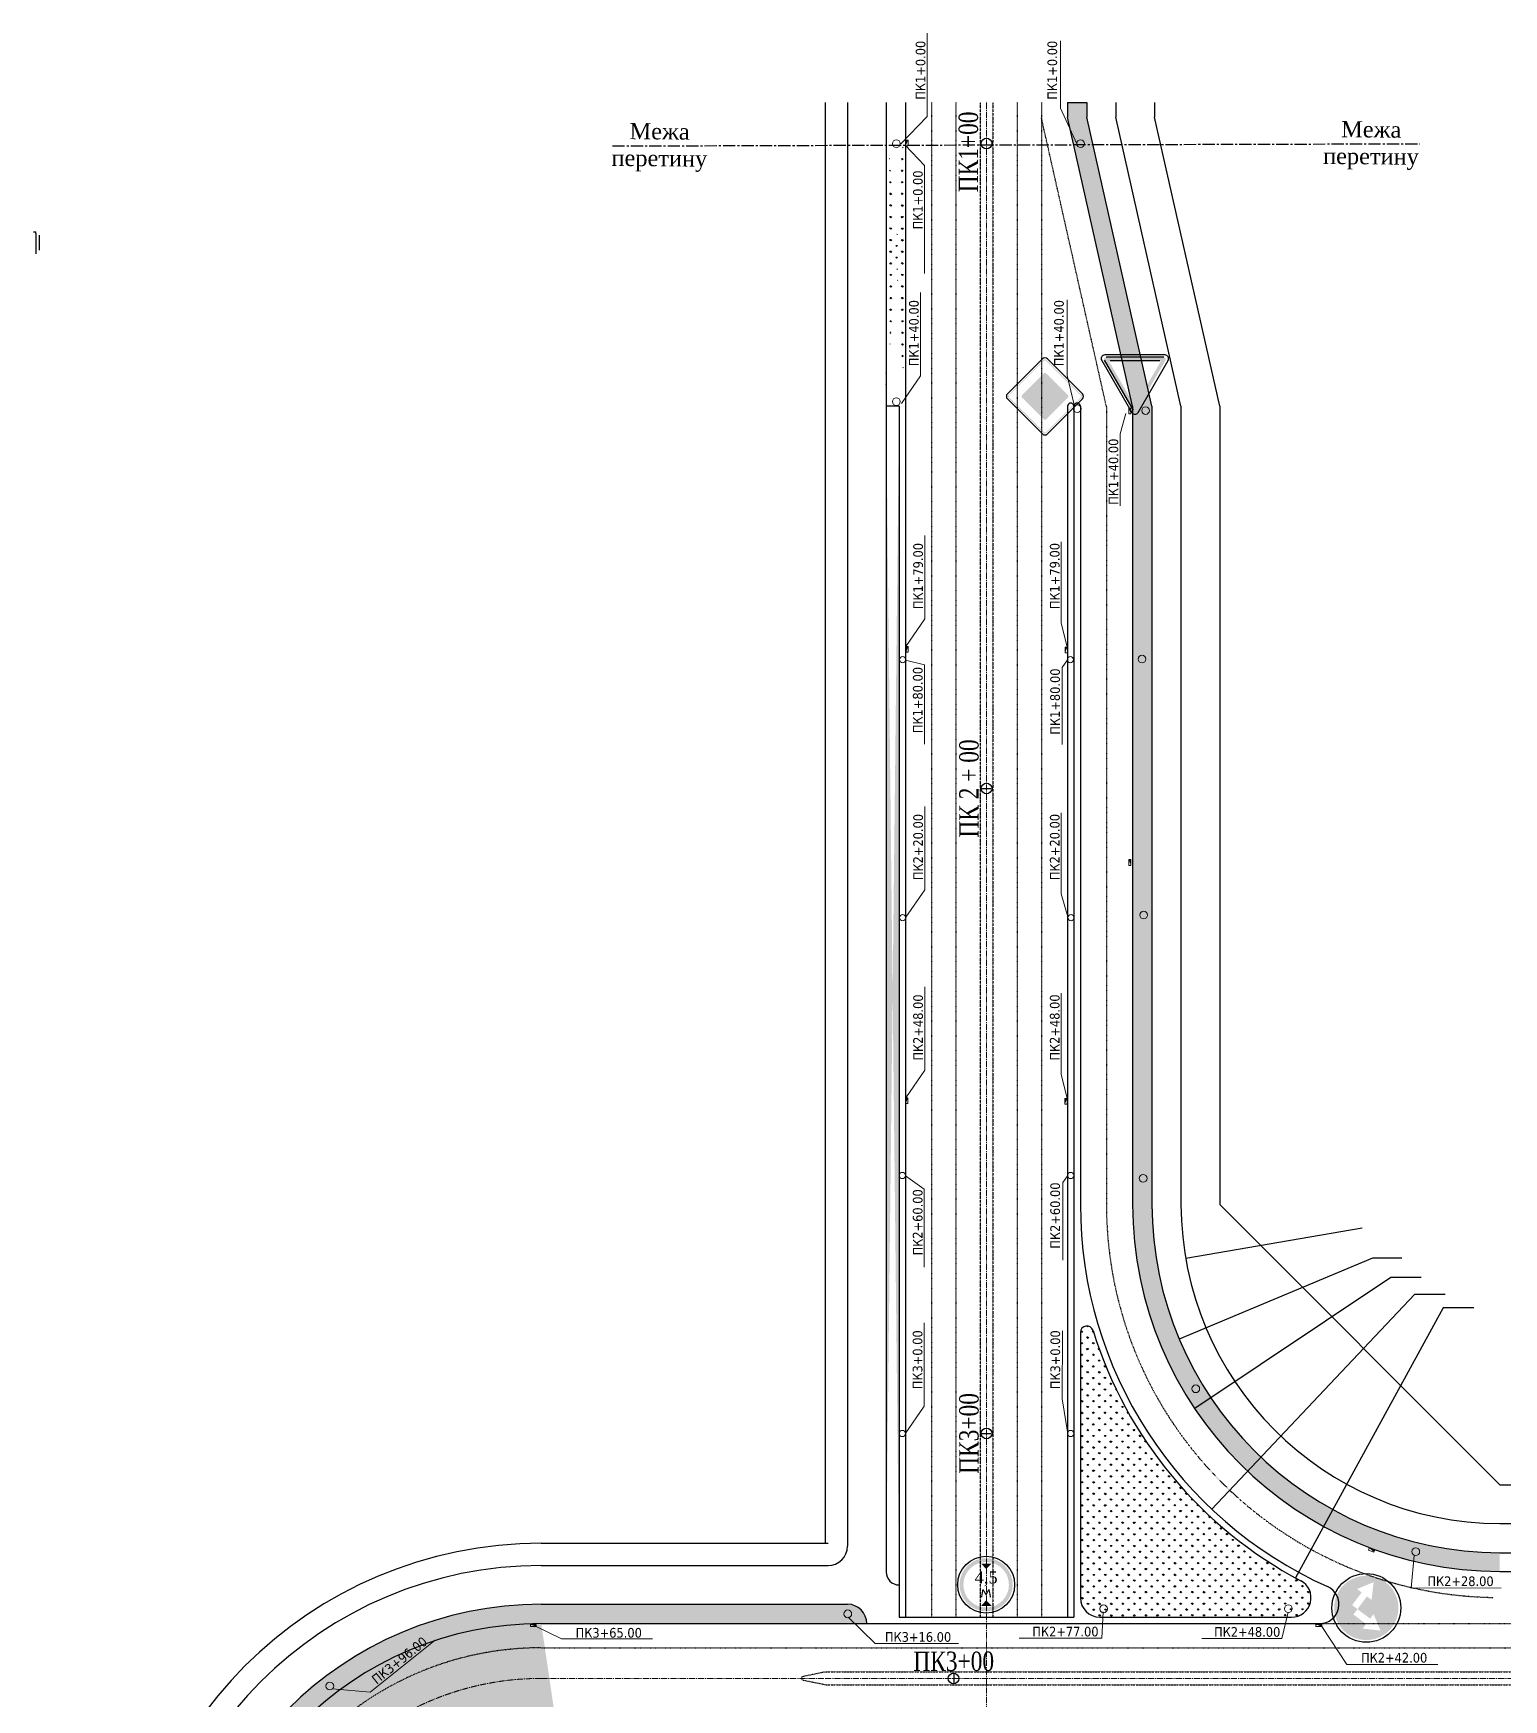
# Model space of a CAD drawing. Header units: millimetres. Extents: x -492806 to 8131902, y -181351 to 2373952.
# Drawn here: x 2088610 to 2316467, y 319210 to 577585 of the extents above; entities that cross this region are included whole.
import ezdxf

# ---------------------------------------------------------------- set-up
doc = ezdxf.new("R2010")
doc.units = ezdxf.units.MM
doc.header["$LTSCALE"] = 50
doc.linetypes.add('ACAD_ISO03W100', pattern=[30, 12, -18])
doc.linetypes.add('CENTER2', pattern=[28.575, 19.05, -3.175, 3.175, -3.175])
for name, color, linetype, lineweight in [('1 Відмітки', 7, 'Continuous', 25), ('2 Позначення', 80, 'Continuous', 20), ('вертикалка', 200, 'Continuous', 9), ('Оси магистралей', 1, 'CENTER2', 9), ('поздовжній профіль', 250, 'Continuous', 15), ('Червоні лінії', 1, 'Continuous', 30)]:
    doc.layers.add(name, color=color, linetype=linetype, lineweight=lineweight)
for name, color, linetype in [('1-3 2-х уровн развязка-C-ROAD-TEXT', 1, 'Continuous'), ('2-4 2-х уровн разв-C-ROAD-TEXT', 1, 'Continuous'), ('Абсолютные высоты', 50, 'Continuous'), ('край проїзжої частини і тротуарів', 150, 'Continuous'), ('Отмостка', 7, 'Continuous'), ('Полоси руху', 2, 'ACAD_ISO03W100')]:
    doc.layers.add(name, color=color, linetype=linetype)
doc.styles.add('natasha', font='times.ttf', dxfattribs={"height": 2.5})
doc.styles.get("Standard").update_dxf_attribs({"font": 'tahoma.ttf'})
doc.styles.add('СПДС_BOLD', font='times.ttf', dxfattribs={"width": 0.8})
doc.dimstyles.get("Standard").update_dxf_attribs({"dimtxt": 0.18, "dimasz": 0.18, "dimexe": 0.18, "dimexo": 0.0625, "dimgap": 0.09, "dimtad": 0, "dimtih": 1, "dimtoh": 1, "dimdec": 4, "dimzin": 0, "dimdsep": 46, "dimtxsty": 'Standard', "dimcen": 0.09, "dimadec": 0, "dimazin": 0, "dimtfac": 1, "dimtdec": 4, "dimtofl": 0, "dimtmove": 0, "dimatfit": 3, "dimfxl": 1, "dimtolj": 1, "dimtzin": 0, "dimarcsym": 0})
pattern_1 = [(90.1, (1821255.8, 1736822.7), (-899.5916, 896.4569), [238.125, -1557.9262]), (45.1, (1821255.8, 1736822.7), (-899.5916, 896.4569), [238.125, -1031.875]), (135.1, (1821255.8, 1736822.7), (-896.4569, -899.5916), [238.125, -1031.875])]

# ---------------------------------------------------------------- blocks, each defined once
blk = doc.blocks.new('AeccTickLine')
blk.add_line((0, -0.5), (0, 0.5))
blk = doc.blocks.new('*D308')
at = {"layer": 'Defpoints', "color": 0, "transparency": 16777216}
for p in [(2315873, 396003), (2271230, 348759)]:
    blk.add_point(p, dxfattribs=at)
at = {"layer": 'Абсолютные высоты', "color": 0, "lineweight": -2, "transparency": 16777216}
for p, q in [((2302652, 382011), (2271230, 348760)), ((2307402, 382011), (2302652, 382011))]:
    blk.add_line(p, q, dxfattribs=at)
at = {"layer": 'Абсолютные высоты', "color": 0, "transparency": 16777216}
blk.add_solid([(2271230, 348760), (2271231, 348759), (2271230, 348759)], dxfattribs=at)
at = {"layer": 'Абсолютные высоты', "color": 0, "transparency": 16777216, "insert": (2307404, 382011), "char_height": 1, "attachment_point": 5}
blk.add_mtext('\\A1;R65000', dxfattribs=at)
blk = doc.blocks.new('*D309')
at = {"layer": 'Defpoints', "color": 0, "transparency": 16777216}
for p in [(2315864, 396003), (2284227, 338079)]:
    blk.add_point(p, dxfattribs=at)
at = {"layer": 'Абсолютные высоты', "color": 0, "lineweight": -2, "transparency": 16777216}
for p, q in [((2307110, 379975), (2284228, 338080)), ((2311860, 379975), (2307110, 379975))]:
    blk.add_line(p, q, dxfattribs=at)
at = {"layer": 'Абсолютные высоты', "color": 0, "transparency": 16777216}
blk.add_solid([(2284228, 338080), (2284228, 338080), (2284227, 338079)], dxfattribs=at)
at = {"layer": 'Абсолютные высоты', "color": 0, "transparency": 16777216, "insert": (2311862, 379975), "char_height": 1, "attachment_point": 5}
blk.add_mtext('\\A1;R66000', dxfattribs=at)
blk = doc.blocks.new('*D310')
at = {"layer": 'Defpoints', "color": 0, "transparency": 16777216}
for p in [(2315864, 396003), (2268582, 364347)]:
    blk.add_point(p, dxfattribs=at)
at = {"layer": 'Абсолютные высоты', "color": 0, "lineweight": -2, "transparency": 16777216}
for p, q in [((2298958, 384684), (2268583, 364348)), ((2303708, 384684), (2298958, 384684))]:
    blk.add_line(p, q, dxfattribs=at)
at = {"layer": 'Абсолютные высоты', "color": 0, "transparency": 16777216}
blk.add_solid([(2268583, 364348), (2268583, 364348), (2268582, 364347)], dxfattribs=at)
at = {"layer": 'Абсолютные высоты', "color": 0, "transparency": 16777216, "insert": (2303710, 384684), "char_height": 1, "attachment_point": 5}
blk.add_mtext('\\A1;R56900', dxfattribs=at)
blk = doc.blocks.new('4-2-3')
h = blk.add_hatch(color=5)
h.paths.add_polyline_path([(3.55, 3.27), (3.45, 3.27, 0.409993), (0.23, 0, 1), (6.77, 0, 0.409993)])
h.paths.add_polyline_path([(1.47, 0.66), (1.88, 0.25), (3.02, 1.39), (3.5, 0.91), (3.98, 1.39), (5.12, 0.25), (5.53, 0.66), (6, -1.11), (4.23, -0.64), (4.64, -0.23), (3.5, 0.91), (2.36, -0.23), (2.77, -0.64), (1.01, -1.11)], flags=16)
at = {"color": 5}
blk.add_circle((3.5, 0), 3.5, dxfattribs=at)
blk = doc.blocks.new('2-4')
h = blk.add_hatch(color=1)
edge = h.paths.add_edge_path(flags=16)
edge.add_line((-3.24, 6.63), (-0.09, 1.18))
edge.add_arc((0, 1.23), 0.1, 210, 330)
edge.add_line((0.09, 1.18), (3.24, 6.63))
edge.add_arc((3.15, 6.68), 0.1, 330, 450)
edge.add_line((3.15, 6.78), (-3.15, 6.78))
edge.add_arc((-3.15, 6.68), 0.1, 450, 570)
edge = h.paths.add_edge_path()
edge.add_arc((0, 0.64), 0.25, 210, 330)
edge.add_line((0.22, 0.51), (3.88, 6.85))
edge.add_arc((3.66, 6.98), 0.25, 330, 450)
edge.add_line((3.66, 7.23), (-3.66, 7.23))
edge.add_arc((-3.66, 6.98), 0.25, 450, 570)
edge.add_line((-3.88, 6.85), (-0.22, 0.51))
at = {"color": 1}
for p, q in [((-4.21, 6.84), (-0.4, 0.23)), ((-3.88, 6.85), (-0.22, 0.51)), ((3.81, 7.53), (-3.81, 7.53)), ((-3.24, 6.63), (-0.09, 1.18)), ((0.22, 0.51), (3.88, 6.85)), ((0.4, 0.23), (4.21, 6.84))]:
    blk.add_line(p, q, dxfattribs=at)
for centre, start, end in [((-3.81, 7.07), 90, 210), ((3.81, 7.07), 330, 90), ((0, 0.46), 210, 330)]:
    blk.add_arc(centre, 0.461, start, end, dxfattribs=at)
blk = doc.blocks.new('sdfahgas')
h = blk.add_hatch(color=7)
edge = h.paths.add_edge_path(flags=16)
edge.add_line((6.61, 6.61), (0.16, 13.06))
edge.add_arc((0, 12.9), 0.223, 45, 135)
edge.add_line((-0.16, 13.06), (-6.61, 6.61))
edge.add_arc((-6.45, 6.45), 0.223, 135, 225)
edge.add_line((-6.61, 6.29), (-0.16, -0.16))
edge.add_arc((0, 0), 0.223, 225, 315)
edge.add_line((0.16, -0.16), (6.61, 6.29))
edge.add_arc((6.45, 6.45), 0.223, -45, 45)
edge = h.paths.add_edge_path()
edge.add_line((-0.28, 13.18), (-6.73, 6.73))
edge.add_arc((-6.45, 6.45), 0.393, 135, 225)
edge.add_line((-6.73, 6.17), (-0.28, -0.28))
edge.add_arc((0, 0), 0.393, 225, 315)
edge.add_line((0.28, -0.28), (6.73, 6.17))
edge.add_arc((6.45, 6.45), 0.393, -45, 45)
edge.add_line((6.73, 6.73), (0.28, 13.18))
edge.add_arc((0, 12.9), 0.393, 45, 135)
h = blk.add_hatch(color=7)
edge = h.paths.add_edge_path(flags=16)
edge.add_line((-0.15, 10.54), (-4.09, 6.6))
edge.add_arc((-3.94, 6.45), 0.217, 135, 225)
edge.add_line((-4.09, 6.3), (-0.15, 2.36))
edge.add_arc((0, 2.51), 0.217, 225, 315)
edge.add_line((0.15, 2.36), (4.09, 6.3))
edge.add_arc((3.94, 6.45), 0.217, -45, 45)
edge.add_line((4.09, 6.6), (0.15, 10.54))
edge.add_arc((0, 10.39), 0.217, 45, 135)
edge = h.paths.add_edge_path()
edge.add_arc((-3.94, 6.45), 0.375, 135, 225)
edge.add_line((-4.2, 6.19), (-0.27, 2.25))
edge.add_arc((0, 2.51), 0.375, 225, 315)
edge.add_line((0.27, 2.25), (4.2, 6.19))
edge.add_arc((3.94, 6.45), 0.375, -45, 45)
edge.add_line((4.2, 6.72), (0.27, 10.65))
edge.add_arc((0, 10.39), 0.375, 45, 135)
edge.add_line((-0.26, 10.65), (-4.2, 6.72))
blk.add_hatch(color=2).paths.add_polyline_path([(-4.11, 6.68), (-0.19, 10.6), (-0.04, 10.64), (0.11, 10.6), (0.19, 10.52), (4.07, 6.63), (4.14, 6.49), (4.12, 6.35), (4.05, 6.25), (0.13, 2.33), (0.04, 2.27), (-0.09, 2.27), (-0.2, 2.36), (-4.15, 6.31), (-4.19, 6.43), (-4.17, 6.57)])
at = {"color": 7}
for p, q in [((-0.48, 13.38), (-6.93, 6.93)), ((6.93, 6.93), (0.48, 13.38)), ((-6.93, 5.97), (-0.48, -0.48)), ((0.48, -0.48), (6.93, 5.97))]:
    blk.add_line(p, q, dxfattribs=at)
for centre, start, end in [((0, 12.9), 45, 135), ((-6.45, 6.45), 135, 225), ((6.45, 6.45), 315, 45), ((0, 0), 225, 315)]:
    blk.add_arc(centre, 0.675, start, end, dxfattribs=at)
blk = doc.blocks.new('столб')
at = {"layer": 'поздовжній профіль', "color": 160}
for points in [[(-500, 0, 0, 0, 0), (-1000, 0, 350, 0, 0), (-1700, 0, 0, 0, 0)], [(500, 0, 0, 0, 0), (1000, 0, 350, 0, 0), (1700, 0, 0, 0, 0)]]:
    blk.add_lwpolyline(points, format="xyseb", dxfattribs=at)
blk.add_circle((0, 0), 500, dxfattribs=at)
blk = doc.blocks.new('3-13')
h = blk.add_hatch(color=1)
edge = h.paths.add_edge_path(flags=16)
edge.add_arc((3.5, 0), 2.8, 0, 360)
edge = h.paths.add_edge_path()
edge.add_arc((3.5, 0), 3.27, 0, 360)
blk.add_hatch(color=7).paths.add_polyline_path([(3.13, -0.77), (3.49, -1.37), (3.83, -0.77), (3.95, -1.54), (4.11, -1.54), (3.92, -0.57), (3.77, -0.57), (3.48, -1.07), (3.18, -0.57), (3.02, -0.57), (2.86, -1.54), (3.02, -1.54)])
at = {"color": 1}
blk.add_circle((3.5, 0), 3.5, dxfattribs=at)
at = {"color": 7}
for points in [[(2.89, 2.6), (4.17, 2.6), (3.5, 1.92)], [(2.89, -2.6), (4.17, -2.6), (3.5, -1.92)]]:
    blk.add_solid(points, dxfattribs=at)
at = {"insert": (2.08, 1.65), "char_height": 1.5, "attachment_point": 1, "style": 'natasha'}
blk.add_mtext_dynamic_manual_height_columns('4,5', width=3.0467, gutter_width=12.5, heights=[0], dxfattribs=at)
blk = doc.blocks.new('*D320')
at = {"layer": 'Defpoints', "color": 0, "ltscale": 0.001, "transparency": 16777216}
for p in [(2316042, 396076), (2266204, 375085)]:
    blk.add_point(p, dxfattribs=at)
at = {"layer": 'Абсолютные высоты', "color": 0, "lineweight": -2, "ltscale": 0.001, "transparency": 16777216}
for p, q in [((2296129, 387689), (2266205, 375086)), ((2300665, 387689), (2296129, 387689))]:
    blk.add_line(p, q, dxfattribs=at)
at = {"layer": 'Абсолютные высоты', "color": 0, "ltscale": 0.001, "transparency": 16777216}
blk.add_solid([(2266205, 375086), (2266205, 375085), (2266204, 375085)], dxfattribs=at)
at = {"layer": 'Абсолютные высоты', "color": 0, "ltscale": 0.001, "transparency": 16777216, "insert": (2300668, 387689), "char_height": 1, "attachment_point": 5}
blk.add_mtext('\\A1;R54078', dxfattribs=at)
blk = doc.blocks.new('*D321')
at = {"layer": 'Defpoints', "color": 0, "ltscale": 0.001, "transparency": 16777216}
for p in [(2316035, 396073), (2267192, 387607)]:
    blk.add_point(p, dxfattribs=at)
at = {"layer": 'Абсолютные высоты', "color": 0, "lineweight": -2, "ltscale": 0.001, "transparency": 16777216}
blk.add_line((2294523, 392345), (2267193, 387608), dxfattribs=at)
at = {"layer": 'Абсолютные высоты', "color": 0, "ltscale": 0.001, "transparency": 16777216}
blk.add_solid([(2267193, 387608), (2267193, 387607), (2267192, 387607)], dxfattribs=at)
at = {"layer": 'Абсолютные высоты', "color": 0, "ltscale": 0.001, "transparency": 16777216, "insert": (2294525, 392345), "char_height": 1, "attachment_point": 5}
blk.add_mtext('\\A1;R49571', dxfattribs=at)

msp = doc.modelspace()

# ---------------------------------------------------------------- hatches: boundary and pattern name
at = {"layer": 'Абсолютные высоты', "ltscale": 0.001}
h = msp.add_hatch(dxfattribs=at)
h.set_pattern_fill('GRASS', color=256, scale=50, angle=0.1)
h.set_pattern_definition([(90.1, (1821255.8, 1919586.3), (-899.5916, 896.4569), [238.125, -1557.9262]), (45.1, (1821255.8, 1919586.3), (-899.5916, 896.4569), [238.125, -1031.875]), (135.1, (1821255.8, 1919586.3), (-896.4569, -899.5916), [238.125, -1031.875])])
edge = h.paths.add_edge_path()
edge.add_line((2220773.084, 566843.769), (2220773.084, 519754.83))
edge.add_line((2223773.084, 566843.769), (2223773.084, 519754.83))
h = msp.add_hatch(dxfattribs=at)
h.set_pattern_fill('GRASS', color=256, scale=50, angle=0.1)
h.set_pattern_definition(pattern_1)
edge = h.paths.add_edge_path()
edge.add_line((2248873.084, 566843.769), (2251873.084, 566843.769))
edge.add_line((2251873.084, 566843.769), (2251873.084, 564601.941))
edge.add_line((2248873.084, 566843.769), (2248873.084, 564601.941))
edge.add_line((2258963.684, 519754.83), (2248873.084, 564601.941))
edge.add_line((2261963.684, 519754.83), (2251873.084, 564601.941))
edge.add_line((2261963.684, 519754.83), (2261963.684, 396002.56))
edge.add_line((2258963.684, 519754.83), (2258963.684, 396002.56))
edge.add_arc((2316041.705, 396076.299), 54078.071, 180.07812633, 269.81138608)
edge.add_arc((2315863.684, 396002.56), 56900, 180, 270)
edge.add_line((2315863.684, 341998.547), (2465526.193, 342002.56))
edge.add_line((2315863.684, 339101.13), (2383934.098, 339003.806))
edge.add_line((2383934.098, 339003.806), (2465526.193, 339002.56))
edge.add_line((2465588.693, 339002.56), (2465526.193, 342002.56))
h = msp.add_hatch(dxfattribs=at)
h.set_pattern_fill('GRASS', color=256, scale=50, angle=0.1)
h.set_pattern_definition(pattern_1)
edge = h.paths.add_edge_path()
edge.add_line((2220773.084, 519754.83), (2220773.084, 339006.23))
edge.add_line((2222788.756, 519754.83), (2222788.756, 336991.153))
h = msp.add_hatch(dxfattribs=at)
h.set_pattern_fill('GRASS', color=256, scale=50, angle=0.1)
h.set_pattern_definition(pattern_1)
edge = h.paths.add_edge_path()
edge.add_line((2250873.084, 376148.011), (2250873.084, 335002.56))
edge.add_arc((2253873.084, 335002.56), 3000, 180, 270)
edge.add_line((2253873.084, 332002.56), (2283614.653, 332002.56))
edge.add_arc((2283614.653, 335002.56), 3000, 270, 422.1358169)
edge.add_arc((2315863.684, 396002.56), 66000, 197.23770011, 242.1358169, ccw=False)
edge.add_arc((2251873.084, 376148.011), 1000, 17.23770011, 180)
h = msp.add_hatch(dxfattribs=at)
h.set_pattern_fill('GRASS', color=256, scale=50)
h.set_pattern_definition([(90, (1821255.8, 1736822.7), (-898.0256, 898.0256), [238.125, -1557.9262]), (45, (1821255.8, 1736822.7), (-898.0256, 898.0256), [238.125, -1031.875]), (135, (1821255.8, 1736822.7), (-898.0256, -898.0256), [238.125, -1031.875])])
edge = h.paths.add_edge_path()
edge.add_line((2211323.084, 331002.56), (2217773.084, 331006.23))
edge.add_arc((2214773.084, 331006.23), 3000, 0, 90)
edge.add_line((2167323.084, 331002.56), (2211323.084, 331002.56))
edge.add_line((2167323.084, 334006.23), (2214773.084, 334006.23))
edge.add_arc((2167323.084, 278506.194), 55500.036, 90, 180)
edge.add_arc((2167323.084, 278506.194), 52500, 90, 180)
edge.add_line((2114823.084, 188506.091), (2114823.084, 278506.194))
edge.add_line((2111823.048, 278506.194), (2111823.048, 188506.194))
edge.add_arc((2167323.084, 188506.194), 52500, 180.00011266, 270)
edge.add_arc((2167323.084, 188506.194), 55500.036, 180, 270)
edge.add_line((2167323.084, 133006.159), (2188273.084, 133006.159))
edge.add_line((2167323.084, 136009.829), (2188273.084, 136006.298))
edge.add_arc((2188273.084, 100506.298), 35500, 0, 90)
edge.add_arc((2188273.084, 100506.298), 32499.861, 359.99981802, 450)
edge.add_line((2223773.084, 100506.298), (2223773.084, -30068.973))
edge.add_line((2220773.084, 100506.194), (2220773.084, -30068.973))
edge.add_line((2223773.084, -30193.973), (2220773.084, -30131.473))
at = {"layer": 'вертикалка'}
h = msp.add_hatch(color=0, dxfattribs=at)
h.dxf.hatch_style = 1
h.paths.add_polyline_path([(2223826.018, 560144.03), (2223826.064, 561044.03), (2224163.564, 561044.013)])
h = msp.add_hatch(color=0, dxfattribs=at)
h.dxf.hatch_style = 1
h.paths.add_polyline_path([(2258702.631, 518568.983), (2258702.584, 519468.983), (2258365.084, 519468.965)])
h = msp.add_hatch(color=0, dxfattribs=at)
h.dxf.hatch_style = 1
h.paths.add_polyline_path([(2223858.702, 481624.023), (2223858.748, 482524.023), (2224196.248, 482524.005)])
h = msp.add_hatch(color=0, dxfattribs=at)
h.dxf.hatch_style = 1
h.paths.add_polyline_path([(2248524.495, 481523.223), (2248524.542, 482423.223), (2248862.042, 482423.205)])
h = msp.add_hatch(color=0, dxfattribs=at)
h.dxf.hatch_style = 1
h.paths.add_polyline_path([(2258702.631, 448568.983), (2258702.584, 449468.983), (2258365.084, 449468.965)])
h = msp.add_hatch(color=0, dxfattribs=at)
h.dxf.hatch_style = 1
h.paths.add_polyline_path([(2223815.068, 411629.997), (2223815.114, 412529.997), (2224152.614, 412529.979)])
h = msp.add_hatch(color=0, dxfattribs=at)
h.dxf.hatch_style = 1
h.paths.add_polyline_path([(2248480.861, 411529.197), (2248480.908, 412429.197), (2248818.408, 412429.179)])
h = msp.add_hatch(color=0, dxfattribs=at)
h.dxf.hatch_style = 1
h.paths.add_polyline_path([(2295633.052, 342710.255), (2296481.721, 342410.651), (2296369.369, 342092.401)])
h = msp.add_hatch(color=0, dxfattribs=at)
h.dxf.hatch_style = 1
h.paths.add_polyline_path([(2165653.901, 330878.566), (2166553.901, 330878.52), (2166553.884, 330541.02)])
h = msp.add_hatch(color=0, dxfattribs=at)
h.dxf.hatch_style = 1
h.paths.add_polyline_path([(2287367.371, 330878.566), (2288267.371, 330878.52), (2288267.353, 330541.02)])

# ---------------------------------------------------------------- linework, layer by layer
at = {"layer": '2 Позначення', "color": 0}
for points in [[(2223050.966, 560444.307), (2227130.782, 564674.243), (2227130.782, 577585.133)], [(2250322.039, 560431.528), (2247794.924, 565981.848), (2247796.145, 576428.354)], [(2223161.09, 520196.645), (2226093.306, 524471.585), (2226093.306, 537382.475)], [(2249945.441, 519764.649), (2248826.293, 524509.237), (2248826.293, 536284.841)], [(2223764.729, 480397.417), (2226696.944, 479645.982), (2226696.944, 467371.498)], [(2248881.438, 480450.545), (2248056.344, 479238.75), (2248024.059, 467291.451)], [(2223817.781, 440516.3), (2226749.996, 444791.24), (2226749.996, 457702.13)], [(2248935.014, 440570.926), (2247901.9, 444185.172), (2247902.773, 456733.987)], [(2223753.56, 400440.676), (2226685.776, 398359.556), (2226685.776, 386249.032)], [(2248892.607, 400440.676), (2248139.935, 399408.46), (2248139.935, 387341.493)], [(2223733.666, 360453.967), (2226665.881, 364728.907), (2226665.881, 377639.797)], [(2248912.502, 360453.967), (2248055.82, 365870.08), (2248119.517, 376405.009)], [(2302618.545, 341563.74), (2302127.118, 336519.79), (2316070.806, 336545.291)], [(2214864.696, 331982.237), (2219094.632, 327902.421), (2232005.523, 327902.421)], [(2254413.589, 332818.917), (2254199.6, 328742.632), (2241375.332, 328742.632)], [(2283083.722, 332763.603), (2282095.837, 328710.817), (2269702.221, 328717.685)], [(2134966.802, 320896.644), (2140818.784, 320356.676), (2150895.79, 328427.924)]]:
    msp.add_lwpolyline(points, dxfattribs=at)
for points, elevation in [([(2223782.422, 560194.368), (2226714.637, 557070.87), (2226714.637, 540354.068)], -12585.769), ([(2257919.646, 518619.32), (2257048.486, 515495.823), (2257049.424, 504319.941)], -12585.769), ([(2223815.105, 482529.952), (2226747.321, 486804.892), (2226747.321, 499715.783)], -56637.349), ([(2248818.408, 482429.179), (2247899.225, 486198.825), (2247900.097, 498747.639)], -56637.349), ([(2223815.105, 412529.952), (2226747.321, 416804.892), (2226747.321, 429715.783)], -56637.349), ([(2248818.408, 412429.179), (2247899.225, 416198.825), (2247900.097, 428747.639)], -56637.349), ([(2166553.884, 330541.02), (2170466.226, 328624.888), (2184542.599, 328624.888)], -56637.349), ([(2288267.353, 330541.02), (2292179.696, 324657.233), (2306256.069, 324680.929)], -56637.349)]:
    msp.add_lwpolyline(points, dxfattribs=dict(at, elevation=elevation))
at = {"layer": 'Абсолютные высоты'}
for p, q in [((2248873.084, 566843.769), (2251873.084, 566843.769)), ((2088609.949, 546787.545), (2089009.949, 546787.545)), ((2089009.949, 546527.545), (2089009.949, 546787.545)), ((2089009.949, 546527.545), (2089009.949, 543387.545)), ((2089009.949, 546527.545), (2089009.949, 543387.545)), ((2089009.949, 546527.545), (2089009.949, 543387.545)), ((2089009.949, 546527.545), (2089009.949, 543387.545)), ((2089009.949, 546527.545), (2089009.949, 543387.545)), ((2089009.949, 546527.545), (2089009.949, 543387.545)), ((2089009.949, 546527.545), (2089009.949, 543387.545)), ((2089009.949, 546527.545), (2089009.949, 543387.545)), ((2089009.949, 546527.545), (2089009.949, 543387.545)), ((2089009.949, 546527.545), (2089009.949, 543387.545)), ((2089009.949, 546527.545), (2089009.949, 543387.545)), ((2089009.949, 546527.545), (2089009.949, 543387.545)), ((2089009.949, 546527.545), (2089009.949, 543387.545)), ((2089509.949, 546313.959), (2089509.949, 543987.545))]:
    msp.add_line(p, q, dxfattribs=at)
at = {"layer": 'Абсолютные высоты', "ltscale": 0.001}
msp.add_line((2222788.756, 519754.83), (2220773.084, 519754.83), dxfattribs=at)
at = {"layer": 'Абсолютные высоты'}
for centre in [(2236323.084, 560488.977), (2236323.084, 460488.977), (2236327.33, 360492.692), (2231212.631, 322496.739)]:
    msp.add_circle(centre, 828.566, dxfattribs=at)
at = {"layer": 'вертикалка', "color": 0}
for points, elevation in [([(2223826.064, 561044.03), (2224163.564, 561044.013), (2224163.518, 560144.013), (2223826.018, 560144.03)], -12585.769), ([(2258702.584, 519468.983), (2258365.084, 519468.965), (2258365.131, 518568.965), (2258702.631, 518568.983)], -12585.769), ([(2223858.748, 482524.023), (2224196.248, 482524.005), (2224196.202, 481624.005), (2223858.702, 481624.023)], -56637.349), ([(2248524.542, 482423.223), (2248862.042, 482423.205), (2248861.995, 481523.205), (2248524.495, 481523.223)], -56637.349), ([(2258702.584, 449468.983), (2258365.084, 449468.965), (2258365.131, 448568.965), (2258702.631, 448568.983)], -12585.769), ([(2223815.114, 412529.997), (2224152.614, 412529.979), (2224152.568, 411629.979), (2223815.068, 411629.997)], -56637.349), ([(2248480.908, 412429.197), (2248818.408, 412429.179), (2248818.361, 411529.179), (2248480.861, 411529.197)], -56637.349), ([(2296481.721, 342410.651), (2296369.369, 342092.401), (2295520.701, 342392.004), (2295633.052, 342710.255)], -56637.349), ([(2166553.901, 330878.52), (2166553.884, 330541.02), (2165653.884, 330541.066), (2165653.901, 330878.566)], -56637.349), ([(2288267.371, 330878.52), (2288267.353, 330541.02), (2287367.353, 330541.066), (2287367.371, 330878.566)], -56637.349)]:
    msp.add_lwpolyline(points, close=True, dxfattribs=dict(at, elevation=elevation))
at = {"layer": 'край проїзжої частини і тротуарів'}
for p, q in [((2214773.084, 566843.769), (2214773.084, 343006.26)), ((2220773.084, 566843.769), (2220773.084, 339006.23)), ((2223773.084, 566843.769), (2223773.084, 332002.56)), ((2248873.084, 566843.769), (2248873.084, 564601.941)), ((2251873.084, 566843.769), (2251873.084, 564601.941)), ((2256373.084, 566843.769), (2256373.084, 564601.941)), ((2258963.684, 519754.83), (2248873.084, 564601.941)), ((2261963.684, 519754.83), (2251873.084, 564601.941)), ((2266463.684, 519754.83), (2256373.084, 564601.941)), ((2222788.756, 519754.83), (2222788.756, 332002.56)), ((2248873.084, 519754.83), (2248873.084, 399754.83)), ((2249873.084, 519754.83), (2249873.084, 332002.56)), ((2250873.084, 519754.83), (2250873.084, 396002.56)), ((2250873.084, 519754.83), (2250873.084, 396002.56)), ((2258963.684, 519754.83), (2258963.684, 396002.56)), ((2261963.684, 519754.83), (2261963.684, 396002.56)), ((2266463.684, 519754.83), (2266463.684, 396002.56)), ((2248873.084, 399754.83), (2248873.084, 332002.56)), ((2250873.084, 376148.011), (2250873.084, 335002.56)), ((2167323.084, 340006.26), (2211773.084, 340006.26)), ((2315863.684, 339101.13), (2383934.098, 339003.806)), ((2167323.084, 334006.23), (2214773.084, 334006.23)), ((2167323.084, 331002.56), (2211323.084, 331002.56)), ((2211323.084, 331002.56), (2287944.604, 331002.56)), ((2217773.084, 331006.23), (2217773.084, 331002.56)), ((2222788.756, 332002.56), (2249873.084, 332002.56)), ((2253873.084, 332002.56), (2283614.653, 332002.56))]:
    msp.add_line(p, q, dxfattribs=at)
at = {"layer": 'край проїзжої частини і тротуарів', "ltscale": 0.05}
for p, q in [((2315863.684, 346502.56), (2465526.193, 346502.56)), ((2315863.684, 341998.547), (2465526.193, 342002.56))]:
    msp.add_line(p, q, dxfattribs=at)
at = {"layer": 'край проїзжої частини і тротуарів'}
for centre, radius, start, end in [((2249373.084, 519754.83), 500, 0, 180), ((2250373.084, 519754.83), 500, 0, 180), ((2315873.084, 396002.56), 65000, 180, 245.75037139), ((2315863.684, 396002.56), 56900, 180, 270), ((2316041.705, 396076.299), 54078.071, 180.07812633, 269.81138606), ((2316034.812, 396073.444), 49571.179, 180.08192944, 269.80220451), ((2251873.084, 376148.011), 1000, 17.23770011, 180), ((2315863.684, 396002.56), 66000, 197.23770011, 242.13581691), ((2211773.084, 343006.26), 3000, 270, 0), ((2167323.084, 278506.194), 61500.066, 90, 180), ((2222773.084, 339006.23), 2000, 180, 270.44897604), ((2283614.653, 335002.56), 3000, 270, 62.13581691), ((2287944.604, 334002.56), 3000, 270, 65.75037139), ((2167323.084, 278506.194), 55500.036, 90, 180), ((2214773.084, 331006.23), 3000, 0, 90), ((2253873.084, 335002.56), 3000, 180, 270), ((2167323.084, 278506.194), 52500, 90, 180)]:
    msp.add_arc(centre, radius, start, end, dxfattribs=at)
at = {"layer": 'Оси магистралей'}
for p, q in [((2236323.084, 566843.769), (2236323.084, -30068.973)), ((2167323.084, 322506.194), (2211323.084, 322506.194)), ((2211323.084, 322506.194), (2465441.014, 322506.194))]:
    msp.add_line(p, q, dxfattribs=at)
msp.add_arc((2167323.084, 278506.194), 44000, 90, 180, dxfattribs=at)
at = {"layer": 'Отмостка', "linetype": 'CENTER2', "ltscale": 2, "flags": 128}
msp.add_lwpolyline([(2178342.567, 560127.07), (2303500.415, 560468.59)], dxfattribs=at)
at = {"layer": 'Полоси руху', "ltscale": 0.05}
for p, q in [((2227823.084, 566843.769), (2227823.084, 332002.56)), ((2231573.084, 566843.769), (2231573.084, 332002.56)), ((2241073.084, 566843.769), (2241073.084, 332002.56)), ((2244823.084, 566843.769), (2244823.084, 332002.56)), ((2254913.684, 519672.271), (2244823.084, 564519.382)), ((2254913.684, 519672.271), (2254913.684, 396002.56)), ((2287944.604, 331002.56), (2465526.193, 331002.56)), ((2167323.084, 327252.56), (2211323.084, 327252.56)), ((2211323.084, 327252.56), (2465526.193, 327252.56)), ((2211323.084, 323502.56), (2207872.829, 322800.165)), ((2211323.084, 321509.829), (2207872.829, 322212.224))]:
    msp.add_line(p, q, dxfattribs=at)
at = {"layer": 'Полоси руху', "ltscale": 0.001}
for p, q in [((2235323.084, 566843.769), (2235323.084, 332002.56)), ((2237323.084, 566843.769), (2237323.084, 332002.56)), ((2211323.084, 323502.56), (2465526.193, 323502.56)), ((2211323.084, 321509.829), (2465526.193, 321509.829))]:
    msp.add_line(p, q, dxfattribs=at)
at = {"layer": 'Полоси руху', "ltscale": 0.05}
for centre, radius, start, end in [((2315863.684, 396002.56), 60950, 180, 269.05991222), ((2167323.084, 278506.194), 48750, 90, 180), ((2207932.675, 322506.194), 300, 101.50690771, 258.49309229)]:
    msp.add_arc(centre, radius, start, end, dxfattribs=at)
at = {"layer": 'Червоні лінії'}
for p, q in [((2211323.084, 566843.769), (2211323.084, 343456.26)), ((2262373.084, 566843.769), (2262373.084, 564601.941)), ((2272463.684, 519754.83), (2262373.084, 564601.941)), ((2272463.684, 519754.83), (2272463.684, 396002.56)), ((2315863.684, 352502.56), (2272463.684, 396002.56)), ((2167323.084, 343456.26), (2211773.084, 343456.26))]:
    msp.add_line(p, q, dxfattribs=at)
at = {"layer": 'Червоні лінії', "ltscale": 0.05}
msp.add_line((2315863.684, 352502.56), (2465526.193, 352502.56), dxfattribs=at)
at = {"layer": 'Червоні лінії'}
msp.add_arc((2167323.084, 278506.194), 64950.066, 90, 180, dxfattribs=at)

# ---------------------------------------------------------------- block references
at = {"color": 0}
for p, xscale, yscale, zscale, rotation in [((2222353.446, 560479.277), 1.200000000244472, 1.200000000244472, 1.200000000244472, 90.70391031171326), ((2250896.256, 560473.426), -1.200000000244471, 1.200000000244472, 1.200000000244472, 278.5864149158475), ((2222353.446, 520479.277), 1.200000000244472, 1.200000000244472, 1.200000000244472, 90.70391031171326), ((2250378.058, 519388.654), -1.200000000244472, 1.200000000244472, 1.200000000244472, 269.2960896882868), ((2260973.932, 519091.623), 1.200000000244472, 1.200000000244472, 1.200000000244472, 90.70391031171326), ((2223315.01, 480479.229), 0.9600000001955774, 0.9600000001955774, 0.9600000001955774, 90.70391031171326), ((2249331.157, 480479.229), -0.9600000001955774, 0.9600000001955774, 0.9600000001955774, 269.2960896882868), ((2260431.548, 480559.278), 1.200000000244472, 1.200000000244472, 1.200000000244472, 90.70391031171326), ((2223323.736, 440450.375), 0.9600000001955774, 0.9600000001955774, 0.9600000001955774, 90.70391031171326), ((2249423.474, 440463.357), -0.9600000001955774, 0.9600000001955774, 0.9600000001955774, 269.2960896882868), ((2260676.214, 440865.839), 1.200000000244472, 1.200000000244472, 1.200000000244472, 90.70391031171326), ((2223283.982, 400482.894), 0.9600000001955774, 0.9600000001955774, 0.9600000001955774, 90.70391031171326), ((2249362.185, 400482.894), -0.9600000001955774, 0.9600000001955774, 0.9600000001955774, 269.2960896882868), ((2260600.301, 400045.397), 1.200000000244472, 1.200000000244472, 1.200000000244472, 90.70391031171326), ((2268755.484, 367416.897), 1.200000000244472, 1.200000000244472, 1.200000000244472, 121.9369903875472), ((2223293.022, 360480.247), 0.9600000001955774, 0.9600000001955774, 0.9600000001955774, 90.70391031171326), ((2249353.146, 360480.247), -0.9600000001955774, 0.9600000001955774, 0.9600000001955774, 269.2960896882868), ((2302849.814, 342162.526), 1.200000000244472, 1.200000000244472, 1.200000000244472, 164.2519013574117), ((2254467.43, 333295.587), 1.200000000244472, 1.200000000244472, 1.200000000244472, 180.7039103117133), ((2283107.196, 333311.209), 1.200000000244472, 1.200000000244472, 1.200000000244472, 180.7039103117133), ((2214825.697, 332517.267), 1.200000000244472, 1.200000000244472, 1.200000000244472, 180.7039103117133), ((2134554.01, 321327.035), 1.200000000244472, 1.200000000244472, 1.200000000244472, 219.3971366595169)]:
    msp.add_blockref('столб', p, dxfattribs=dict(at, xscale=xscale, yscale=yscale, zscale=zscale, rotation=rotation))
at = {"color": 0, "linetype": 'Continuous'}
for name, p, xscale, yscale, zscale, rotation in [('2-4', (2254174.096, 527433.796), 1222.451999998377, 1222.451999998377, 1222.451999998377, 240.033053034436), ('4-2-3', (2295921.14, 328157.617), 1524.095999999623, 1524.095999999623, 1524.095999999623, 97.94007173815451), ('2-4', (2294521.44, 316989.004), 1222.451999998377, 1222.451999998377, 1222.451999998377, 150.033053034436)]:
    msp.add_blockref(name, p, dxfattribs=dict(at, xscale=xscale, yscale=yscale, zscale=zscale, rotation=rotation))
at = {"color": 0, "xscale": 840.0000000000003, "yscale": 840.0000000000003, "zscale": 840.0000000000003}
msp.add_blockref('sdfahgas', (2245383.869, 515876.482), dxfattribs=at)
at = {"color": 0, "linetype": 'Continuous', "xscale": 1260, "yscale": 1260, "zscale": 1260}
msp.add_blockref('3-13', (2231859.118, 337034.972), dxfattribs=at)
at = {"layer": '1-3 2-х уровн развязка-C-ROAD-TEXT', "color": 1, "linetype": 'Continuous', "lineweight": -3, "xscale": 1500, "yscale": 1500, "zscale": 1500, "rotation": 270}
for p in [(2236264.127, 460488.977), (2236264.127, 360488.977)]:
    msp.add_blockref('AeccTickLine', p, dxfattribs=at)
at = {"layer": '2-4 2-х уровн разв-C-ROAD-TEXT', "color": 1, "linetype": 'Continuous', "lineweight": -3, "xscale": 1500, "yscale": 1500, "zscale": 1500, "rotation": 180}
msp.add_blockref('AeccTickLine', (2231241.59, 322493.229), dxfattribs=at)

# ---------------------------------------------------------------- texts
at = {"char_height": 2500, "width": 13757.68242, "attachment_point": 5, "rotation": 359.49550403}
for insert in [(2185642.732, 559893.22), (2295923.079, 560194.143)]:
    msp.add_mtext('{\\fTimes New Roman|b0|i0|c204|p18;Межа перетину}', dxfattribs=dict(at, insert=insert))
at = {"layer": '1 Відмітки', "color": 0, "char_height": 1500}
for s, insert, attachment_point, rotation in [('ПК1+0.00', (2225351.282, 576432.93), 3, 90), ('ПК1+0.00', (2247294.885, 576432.93), 9, 90), ('ПК1+0.00', (2224935.137, 556319.128, -12585.769), 3, 90), ('ПК1+40.00', (2224313.805, 536230.271), 3, 90), ('ПК1+40.00', (2248332.362, 536230.271), 9, 90), ('ПК1+40.00', (2256766.931, 514744.081, -12585.769), 9, 90), ('ПК1+79.00', (2224967.821, 498563.579, -56637.349), 3, 90), ('ПК1+79.00', (2247672.996, 498563.579, -56637.349), 9, 90), ('ПК1+80.00', (2224917.444, 479343.535), 3, 90), ('ПК1+80.00', (2247728.723, 479103.156), 9, 90), ('ПК2+20.00', (2224970.496, 456549.926), 3, 90), ('ПК2+20.00', (2247675.672, 456549.926), 9, 90), ('ПК2+48.00', (2224967.821, 428563.579, -56637.349), 3, 90), ('ПК2+48.00', (2247672.996, 428563.579, -56637.349), 9, 90), ('ПК2+60.00', (2224906.275, 398356.658), 3, 90), ('ПК2+60.00', (2247739.892, 399404.711), 9, 90), ('ПК3+0.00', (2224886.381, 376487.594), 3, 90), ('ПК3+0.00', (2247759.787, 376487.594), 9, 90), ('ПК3+96.00', (2148884.035, 329096.531), 3, 38.69322635)]:
    msp.add_mtext_dynamic_manual_height_columns(s, width=7.02543, gutter_width=12.5, heights=[0], dxfattribs=dict(at, insert=insert, attachment_point=attachment_point, rotation=rotation))
for s, insert, attachment_point in [('ПК2+28.00', (2314918.602, 338324.791), 3), ('ПК3+65.00', (2182917.986, 328801.955, -56637.349), 9), ('ПК3+16.00', (2230853.319, 329681.921), 3), ('ПК2+77.00', (2253689.741, 330518.601), 3), ('ПК2+48.00', (2281856.185, 330463.287), 3), ('ПК2+42.00', (2304631.455, 324938.455, -56637.349), 9)]:
    msp.add_mtext_dynamic_manual_height_columns(s, width=7.02543, gutter_width=12.5, heights=[0], dxfattribs=dict(at, insert=insert, attachment_point=attachment_point))
at = {"layer": '1-3 2-х уровн развязка-C-ROAD-TEXT', "color": 1, "linetype": 'Continuous', "lineweight": -3, "char_height": 3000, "rotation": 90, "style": 'СПДС_BOLD'}
for s, insert, attachment_point in [('ПК1+00', (2233527.233, 559201.061), 5), ('ПК 2 + 00', (2235139.127, 460488.977), 8), ('ПК3+00', (2235139.127, 360488.977), 8)]:
    msp.add_mtext(s, dxfattribs=dict(at, insert=insert, attachment_point=attachment_point))
at = {"layer": '2-4 2-х уровн разв-C-ROAD-TEXT', "color": 1, "linetype": 'Continuous', "lineweight": -3, "insert": (2231241.59, 323618.229), "char_height": 3000, "attachment_point": 8, "style": 'СПДС_BOLD'}
msp.add_mtext('ПК3+00', dxfattribs=at)

# ---------------------------------------------------------------- dimensions: what is measured, and where the dimension line sits
at = {"layer": 'Абсолютные высоты', "ltscale": 0.001}
for center, mpoint, picture, middle in [((2316041.705, 396076.299), (2266203.876, 375085.143), '*D320', (2300667.502, 387689.454)), ((2316034.812, 396073.444), (2267191.917, 387607.427), '*D321', (2294522.979, 392344.764))]:
    dim = msp.add_radius_dim(center=center, mpoint=mpoint, dimstyle='Standard', override={"dimtxt": 1, "dimasz": 1, "dimgap": 0.3, "dimdec": 0}, dxfattribs=at)
    dim.commit()
    dim.dimension.update_dxf_attribs({"geometry": picture, "text_midpoint": middle, "dimtype": 164})
at = {"layer": 'Абсолютные высоты'}
for center, mpoint, picture, middle in [((2315863.684, 396002.56), (2268582.146, 364347.131), '*D310', (2303710.334, 384684.016)), ((2315873.084, 396002.56), (2271229.711, 348758.838), '*D308', (2307404.18, 382011.173)), ((2315863.684, 396002.56), (2284227.208, 338079.047), '*D309', (2311862.035, 379974.728))]:
    dim = msp.add_radius_dim(center=center, mpoint=mpoint, dimstyle='Standard', override={"dimtxt": 1, "dimasz": 1, "dimgap": 0.3, "dimdec": 0}, dxfattribs=at)
    dim.commit()
    dim.dimension.update_dxf_attribs({"geometry": picture, "text_midpoint": middle, "dimtype": 164})

doc.saveas('drawing.dxf')
